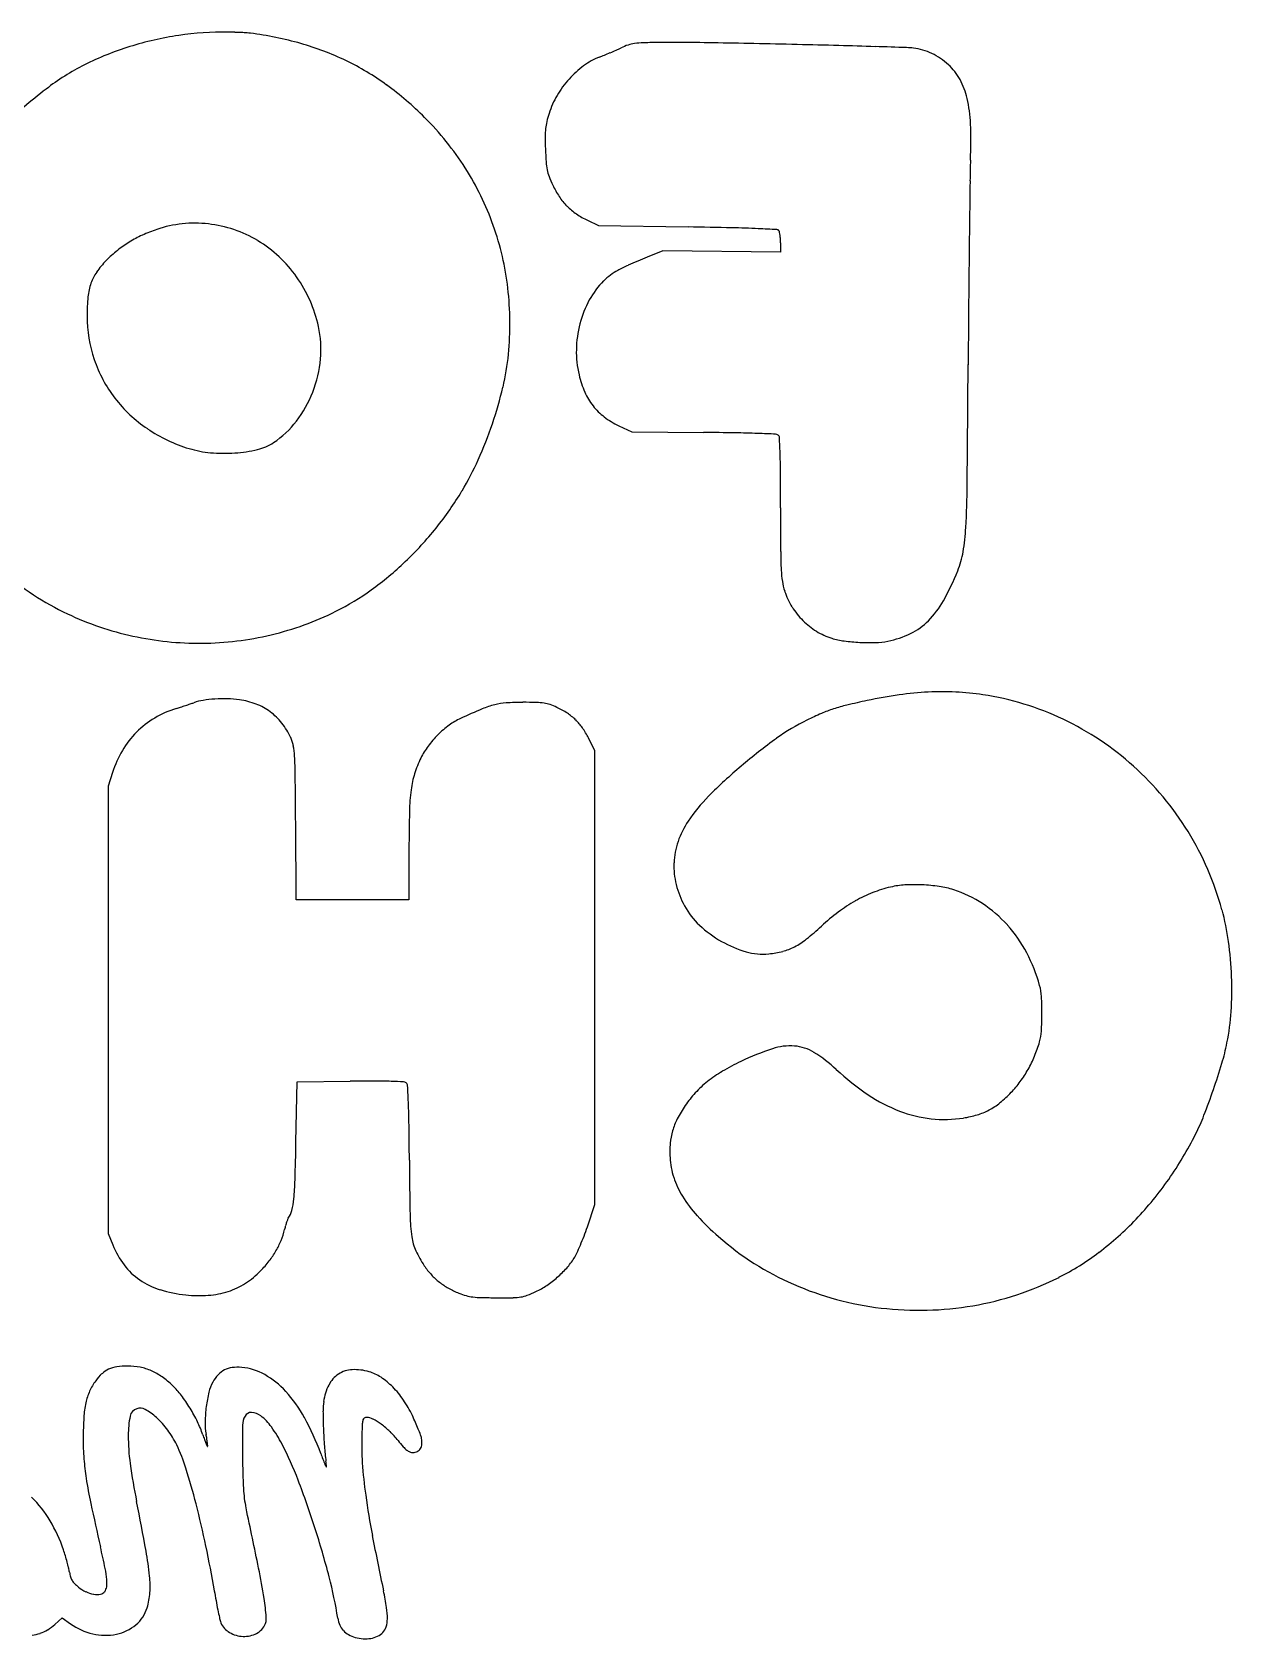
# Model space of a CAD drawing. Header units: millimetres. Extents: x -23.4 to 21.6, y -13.4 to 14.2.
# Drawn here: x 2.69 to 21.6, y -11.18 to 14.14 of the extents above; entities that cross this region are included whole.
import ezdxf

# ---------------------------------------------------------------- set-up
doc = ezdxf.new("R2010")
doc.units = ezdxf.units.MM

msp = doc.modelspace()

# ---------------------------------------------------------------- linework, layer by layer
for p, q in [((11.444, 11.178), (11.618, 11.097)), ((11.618, 11.097), (13.028, 11.073)), ((12.63, 10.697), (12.385, 10.596)), ((14.486, 10.676), (12.63, 10.697)), ((14.486, 10.825), (14.486, 10.676)), ((11.935, 7.94), (12.139, 7.844)), ((12.139, 7.844), (13.274, 7.834)), ((11.557, 2.814), (11.456, 3.018)), ((11.557, -4.335), (11.557, 2.814)), ((3.955, 2.475), (3.887, 2.26)), ((3.887, 2.26), (3.887, -4.795)), ((6.851, 0.466), (6.842, 1.67)), ((8.627, 1.271), (8.627, 0.466)), ((8.627, 0.466), (6.851, 0.466)), ((6.846, -3.354), (6.863, -2.403)), ((6.863, -2.403), (7.703, -2.394)), ((11.44, -4.688), (11.557, -4.335)), ((3.887, -4.795), (3.959, -4.973)), ((3.045, -10.956), (3.162, -10.851)), ((3.162, -10.851), (3.292, -10.945))]:
    msp.add_line(p, q)
for centre, radius, start, end in [((5.741, 9.079), 5.068, 98.4287, 107.382), ((5.691, 9.416), 4.728, 88.9958, 98.4287), ((5.643, 6.685), 7.46, 88.1769, 88.9957), ((5.66, 7.207), 6.937, 87.3121, 88.1768), ((5.692, 7.889), 6.255, 86.4854, 87.312), ((6.029, 13.375), 0.758, 82.5761, 86.4853), ((5.395, 8.515), 5.66, 74.3402, 82.576), ((5.763, 9.827), 4.296, 64.2144, 74.3402), ((12.394, 12.998), 0.993, 108.2917, 115.2398), ((12.263, 13.396), 0.574, 97.8171, 108.2917), ((12.365, 12.647), 1.33, 91.7901, 97.8172), ((12.847, -2.766), 16.75, 90.8465, 91.7901), ((12.752, 3.633), 10.35, 89.3366, 90.8465), ((11.265, -124.799), 138.791, 89.11041, 89.33661), ((11.155, -131.9), 145.893, 88.85629, 89.11046), ((10.518, -163.798), 177.797, 88.63716, 88.85626), ((9.48, -207.452), 221.463, 88.46704, 88.6371), ((11.867, -118.251), 132.23, 88.21682, 88.46708), ((5.663, 9.327), 4.809, 107.382, 116.5645), ((5.81, 9.924), 4.189, 53.9479, 64.2144), ((12.012, 12.757), 1.064, 110.981, 126.3419), ((10.372, 17.033), 3.515, 290.981, 292.3425), ((8.933, 20.535), 7.301, 292.3425, 293.1306), ((8.921, 20.563), 7.332, 293.1306, 293.9181), ((10.406, 17.215), 3.67, 293.9181, 295.2398), ((8.351, -231.19), 245.225, 88.10187, 88.21692), ((16.431, 12.607), 1.293, 83.3754, 88.1019), ((16.475, 12.991), 0.907, 73.8196, 83.3753), ((16.46, 12.939), 0.961, 64.6729, 73.8195), ((16.443, 12.903), 1, 55.7139, 64.6729), ((16.391, 12.827), 1.093, 47.3312, 55.7139), ((5.122, 10.409), 3.599, 116.5645, 127.975), ((12.271, 12.405), 1.501, 126.3419, 138.2144), ((16.51, 12.956), 0.918, 28.6656, 47.3311), ((11.736, 1.936), 14.348, 127.975, 131.5956), ((5.277, 9.191), 5.096, 45.0833, 53.9478), ((12.34, 12.343), 1.594, 138.2145, 149.7436), ((16.292, 12.836), 1.166, 13.0665, 28.6656), ((12.209, 12.42), 1.442, 149.7436, 162.1752), ((15.384, 12.626), 2.098, 2.0045, 13.0665), ((5.57, 9.485), 4.68, 32.5457, 45.0833), ((11.619, 12.539), 0.842, 166.6414, 174.2074), ((12.457, 12.34), 1.703, 162.1752, 166.6414), ((9.46, 12.418), 8.026, -2.0739, 2.0045), ((12.005, 12.5), 1.229, -185.7926, -179.8315), ((17.052, 12.515), 6.277, -179.8315, -178.051), ((17.492, 12.53), 6.717, -178.051, -176.2884), ((5.772, 9.614), 4.44, 19.5033, 32.5457), ((11.689, 12.153), 0.901, -176.2884, -168.5365), ((11.439, 12.102), 0.646, -168.5365, -158.8695), ((31.948, 11.604), 14.477, 537.9262, 539.2247), ((12.934, 12.68), 2.249, -158.8695, -155.0505), ((12.105, 12.295), 1.334, -155.0505, -146.1443), ((434.301, 6.16), 416.866, 539.22476, 539.33889), ((11.844, 12.12), 1.021, -146.1444, -135.2558), ((11.833, 12.109), 1.005, -135.2559, -124.2743), ((11.972, 12.313), 1.252, -124.2743, -114.9611), ((5.206, 9.231), 1.884, 474.5371, 481.6166), ((5.404, 8.798), 2.359, 468.5563, 474.5371), ((5.254, 9.244), 1.889, 443.5759, 468.5563), ((5.249, 9.202), 1.931, 419.0003, 443.5759), ((5.715, 9.594), 4.501, 6.5551, 19.5033), ((10.624, -129.279), 140.373, 448.7355, 449.01877), ((13.288, -8.575), 19.639, 447.5266, 448.7355), ((12.939, -16.653), 27.724, 446.9261, 447.5266), ((14.423, 10.987), 0.0449, 392.4244, 446.926), ((14.404, 10.974), 0.0685, 371.2387, 392.4244), ((13.758, 10.846), 0.727, 367.4962, 371.2386), ((13.664, 10.833), 0.822, 363.5543, 367.4961), ((396.648, 6.594), 379.211, 539.33887, 539.48853), ((5.34, 9.074), 2.089, 488.8014, 495.3128), ((5.179, 9.274), 1.833, 481.6166, 488.8015), ((5.204, 9.126), 2.019, 395.0481, 419.0002), ((13.474, 10.821), 1.012, 360.1816, 363.5543), ((4.855, 9.554), 1.407, 495.3128, 504.9358), ((12.354, 9.588), 0.911, 118.5434, 127.1099), ((12.89, 8.602), 2.033, 113.3896, 118.5435), ((19.374, -6.388), 18.366, 112.3681, 113.3896), ((4.479, 9.887), 0.916, 520.9511, 534.6639), ((4.287, 9.953), 0.712, 504.9358, 520.9511), ((5.074, 9.035), 2.178, 372.419, 395.048), ((12.585, 9.318), 1.267, 134.5271, 151.5376), ((12.471, 9.434), 1.104, 127.1099, 134.5271), ((6.811, 9.669), 3.258, 534.664, 539.9961), ((5.261, 9.542), 4.958, -5.487, 6.5551), ((12.942, 9.125), 1.673, 151.5377, 165.3501), ((547.5, 5.247), 530.069, 539.48848, 539.6049), ((5.685, 9.669), 2.133, 539.9962, 558.7074), ((5.583, 9.147), 1.657, 354.6104, 372.4189), ((13.019, 9.104), 1.753, 165.3501, 178.8428), ((12.844, 9.108), 1.578, -181.1573, -166.5589), ((5.662, 9.661), 2.108, 198.7074, 217.581), ((5.292, 9.175), 1.95, 338.8459, 354.6104), ((6.411, 9.431), 3.803, -13.417, -5.487), ((-641.286, 13.445), 658.745, -0.559664, -0.395111), ((12.893, 9.12), 1.629, -166.5589, -156.482), ((5.731, 9.714), 2.195, 217.5809, 236.0394), ((5.343, 9.155), 1.895, 322.8494, 338.8458), ((3.858, 10.04), 6.427, -18.7695, -13.417), ((12.319, 8.87), 1.002, -156.482, -141.9856), ((12.276, 8.836), 0.947, -141.9856, -127.0147), ((5.89, 9.95), 2.48, 236.0394, 252.8824), ((5.689, 8.893), 1.46, 303.4016, 322.8494), ((3.696, 10.095), 6.598, -24.0683, -18.7696), ((12.501, 9.135), 1.322, -127.0148, -115.3508), ((6.061, 8.329), 0.785, 283.221, 303.4016), ((12.727, -55.789), 63.625, 449.06327, 449.50789), ((13.466, -10.605), 18.435, 447.9451, 449.0633), ((12.863, -27.426), 35.267, 447.4894, 447.945), ((14.404, 7.74), 0.067, 410.3099, 447.4893), ((14.41, 7.747), 0.0588, 363.1616, 410.3098), ((4.246, 7.185), 10.238, 361.9458, 363.1616), ((5.643, 9.148), 1.64, 252.8824, 265.0127), ((5.713, 9.953), 2.448, 265.0127, 273.9955), ((5.728, 9.747), 2.242, 273.9956, 283.221), ((5.562, 9.262), 4.555, -31.0629, -24.0683), ((2.894, 7.139), 11.591, 360.3418, 361.9458), ((-80.128, 6.644), 94.614, 360.00004, 360.34176), ((4.934, 9.64), 5.288, -38.788, -31.0629), ((0.951, 7.171), 16.478, -2.9067, -0.5597), ((162.227, 6.644), 147.741, -180.00001, -179.7337), ((14.186, 6.499), 3.225, -9.7519, -2.9067), ((4.797, 9.75), 5.464, -46.3263, -38.788), ((21.109, 5.988), 6.621, -179.7337, -177.1952), ((15.928, 6.2), 1.458, -22.1464, -9.7519), ((5.403, 9.382), 4.912, -130.6672, -123.2973), ((5.004, 9.533), 5.164, -54.0725, -46.3263), ((16.202, 5.748), 1.708, -177.1952, -171.1423), ((13.306, 7.267), 4.289, -29.1134, -22.1464), ((5.724, 8.539), 3.936, -63.5662, -54.0725), ((15.463, 5.633), 0.96, -171.1424, -161.8262), ((15.659, 5.697), 1.167, -161.8262, -148.3116), ((5.137, 8.976), 4.427, -123.2973, -115.33), ((15.675, 5.707), 1.185, -148.3115, -134.9545), ((15.795, 5.881), 1.44, -44.8364, -29.1134), ((5.3, 9.32), 4.807, -115.33, -102.3053), ((5.345, 9.303), 4.789, -76.6255, -63.5661), ((15.656, 5.688), 1.158, -134.9544, -121.4366), ((16.077, 5.601), 1.043, -63.921, -44.8363), ((5.32, 9.412), 4.901, -102.3053, -89.4683), ((5.32, 9.408), 4.897, -89.4683, -76.6255), ((15.601, 5.598), 1.053, -121.4366, -106.9217), ((15.657, 5.783), 1.247, -106.9216, -97.7681), ((15.9, 5.962), 1.444, -78.8699, -63.9209), ((15.889, 7.484), 2.963, -97.768, -92.9754), ((15.889, 7.479), 2.958, -92.9753, -88.1824), ((15.944, 5.737), 1.216, -88.1824, -78.8699), ((1.608, 14.095), 11.129, 288.3135, 288.7141), ((3.785, 7.669), 4.345, 288.7141, 289.5227), ((5.507, 2.813), 0.807, 98.9341, 109.5228), ((5.697, 1.603), 2.032, 93.6199, 98.9341), ((5.709, 1.41), 2.226, 88.4562, 93.6199), ((5.723, 1.933), 1.702, 82.1417, 88.4561), ((5.795, 2.45), 1.18, 69.0124, 82.1417), ((5.879, 2.669), 0.946, 53.5144, 69.0124), ((10.228, 2.582), 0.991, 93.8803, 104.5313), ((10.421, -0.273), 3.852, 90, 93.8804), ((10.421, -5.423), 9.003, 88.6221, 90), ((10.614, 2.601), 0.976, 81.5674, 88.6222), ((10.681, 3.051), 0.521, 70.9302, 81.5674), ((18.398, -8.454), 12.327, 101.9219, 103.4377), ((17.452, -3.972), 7.747, 98.1237, 101.9219), ((17.065, -1.261), 5.008, 92.8573, 98.1237), ((17.034, -0.639), 4.386, 87.2016, 92.8574), ((17.037, -0.57), 4.316, 81.478, 87.2016), ((17.012, -0.738), 4.486, 64.5364, 81.4781), ((5.355, 2.087), 1.445, 120.6129, 135.0531), ((5.442, 1.94), 1.616, 107.3337, 120.6129), ((2.879, 10.152), 6.986, 287.3337, 287.9161), ((1.449, 14.575), 11.635, 287.9161, 288.3135), ((5.88, 2.671), 0.944, 37.9944, 53.5143), ((9.85, 2.425), 0.989, 114.4437, 126.4776), ((14.841, -8.556), 13.051, 112.8069, 114.4437), ((10.341, 2.147), 1.441, 104.5312, 112.8069), ((10.49, 2.499), 1.106, 64.8717, 70.9301), ((10.373, 2.249), 1.382, 57.0329, 64.8716), ((10.657, 2.687), 0.859, 45.8444, 57.033), ((10.67, 2.7), 0.841, 34.5176, 45.8444), ((16.386, 0.284), 3.36, 116.2089, 125.7177), ((17.176, -1.321), 5.149, 113.4035, 116.2088), ((15.986, 1.427), 2.154, 108.0239, 113.4035), ((16.178, 0.837), 2.774, 103.4377, 108.0239), ((16.944, -0.881), 4.645, 48.0295, 64.5364), ((5.364, 2.079), 1.457, 135.0532, 149.4281), ((5.703, 2.532), 1.169, 24.7745, 37.9944), ((10.242, 1.906), 1.64, 134.897, 143.2146), ((10.209, 1.939), 1.593, 126.4777, 134.897), ((10.315, 2.456), 1.272, 26.2101, 34.5175), ((5.548, 1.97), 1.671, 149.4281, 162.397), ((6.276, 2.797), 0.538, 10.6062, 24.7745), ((5.522, 2.656), 1.304, 3.3003, 10.6062), ((9.875, 2.18), 1.182, 143.2146, 153.8452), ((19.512, -4.064), 8.715, 125.7177, 130.3853), ((0.536, 2.368), 6.299, 0.6639, 3.3003), ((10.342, 1.951), 1.702, 153.8453, 162.7999), ((19.456, -3.998), 8.629, 130.3853, 135.0206), ((16.903, -0.927), 4.706, 31.6385, 48.0294), ((-206.467, -0.031), 213.316, 0.45678, 0.66397), ((10.169, 2.005), 1.52, 162.8, 172.5465), ((11.883, 1.781), 3.249, 172.5465, 178.6129), ((15.174, 0.28), 2.576, 135.0207, 146.4252), ((33.607, 1.255), 24.979, 178.6129, 179.9621), ((14.193, 0.931), 1.399, 146.4253, 161.0942), ((16.88, -0.941), 4.733, 15.3174, 31.6385), ((14.001, 0.997), 1.195, 161.0943, 177.596), ((14.006, 0.997), 1.201, -182.404, -165.9415), ((14.221, 1.051), 1.422, -165.9416, -151.4419), ((16.761, -1.49), 2.227, 471.6776, 479.4997), ((16.664, -1.246), 1.964, 463.082, 471.6776), ((16.531, -0.671), 1.374, 453.4622, 463.082), ((16.603, -1.874), 2.579, 447.459, 453.4622), ((16.602, -1.894), 2.599, 441.4701, 447.4589), ((16.771, -0.768), 1.461, 432.2504, 441.47), ((16.654, -1.133), 1.844, 416.5562, 432.2504), ((14.039, 0.952), 1.215, -151.442, -133.1251), ((17.411, -2.416), 3.36, 486.8572, 492.7594), ((16.898, -1.731), 2.504, 479.4997, 486.8572), ((16.554, -1.284), 2.026, 401.9306, 416.5562), ((17.576, -0.75), 4.012, 7.9927, 15.3174), ((14.454, 1.395), 1.822, -133.1251, -119.6082), ((12.312, 3.098), 4.15, -51.516, -47.2406), ((16.438, -1.389), 2.182, 387.8743, 401.9306), ((14.421, 1.336), 1.754, -119.6083, -105.856), ((14.146, 0.792), 1.204, -62.2606, -51.5159), ((16.15, -0.95), 5.451, 2.1721, 7.9927), ((14.21, 0.594), 0.983, -105.856, -84.6351), ((14.174, 0.973), 1.364, -84.6351, -75.2848), ((14.298, 0.502), 0.876, -75.2848, -62.2606), ((16.136, -1.549), 2.524, 375.27, 387.8743), ((16.22, -0.948), 5.381, -3.6805, 2.1721), ((17.748, -1.109), 0.853, 363.3763, 375.27), ((14.111, -1.323), 4.496, 359.9049, 363.3763), ((14.093, -1.323), 4.514, 356.4535, 359.905), ((17.892, -1.055), 3.705, -11.4219, -3.6805), ((17.788, -1.552), 0.812, 344.1615, 356.4536), ((15.738, -6.002), 4.347, 108.5213, 115.5852), ((14.634, -2.706), 0.87, 85.2529, 108.5213), ((14.648, -2.532), 0.696, 58.3401, 85.2529), ((13.822, -3.871), 2.269, 47.1866, 58.3401), ((16.688, -1.25), 1.952, 330.6605, 337.5165), ((16.611, -1.218), 2.035, 337.5165, 344.1616), ((17.96, -1.069), 3.636, -16.6347, -11.4219), ((14.631, -4.038), 2.091, 120.5606, 128.3796), ((15.512, -5.531), 3.825, 115.5851, 120.5606), ((18.236, 0.893), 4.226, 227.1866, 235.9063), ((16.756, -1.289), 1.873, 323.6621, 330.6605), ((11.227, 0.942), 10.663, -18.9715, -16.6346), ((8.084, -41.563), 39.171, 449.9963, 450.5573), ((8.086, -11.447), 9.055, 448.3315, 449.9963), ((8.054, -12.535), 10.143, 447.245, 448.3315), ((8.538, -2.475), 0.0708, 410.3098, 447.245), ((8.543, -2.469), 0.0632, 363.6496, 410.3098), ((-1.274, -3.095), 9.9, 362.3573, 363.6496), ((14.39, -3.735), 1.703, 128.3796, 137.1304), ((16.926, -1.413), 1.663, 316.008, 323.6621), ((11.241, 0.938), 10.648, -21.304, -18.9715), ((-3.621, -3.192), 12.249, 360.7673, 362.3574), ((14.808, -3.998), 2.196, 146.2238, 152.6161), ((14.328, -3.677), 1.618, 137.1304, 146.2238), ((17.231, -0.591), 2.433, 235.9063, 249.0892), ((17.255, -1.883), 1.094, 298.2731, 309.1207), ((16.679, -1.174), 2.007, 309.1208, 316.008), ((-104.553, -4.543), 113.191, 360.45732, 360.76741), ((13.79, -3.47), 1.049, 152.6161, 163.7209), ((17.077, -0.996), 2, 249.0891, 263.7971), ((17.073, -1.034), 1.962, 263.7972, 278.7202), ((17.135, -1.443), 1.547, 278.7202, 286.986), ((17.289, -1.947), 1.021, 286.986, 298.2731), ((17.949, -1.678), 3.448, -26.7096, -21.304), ((13.719, -3.45), 0.975, 163.7209, 175.3132), ((15.87, -0.632), 5.776, -34.9376, -26.7096), ((-46.903, -2.379), 53.758, -1.673, -1.0391), ((14.424, -3.508), 1.683, -184.6869, -176.9807), ((95.015, -2.95), 86.384, -179.54264, -178.96373), ((13.95, -3.533), 1.208, -176.9807, -161.8964), ((2.631, -3.826), 4.202, -5.7666, -1.6731), ((14.144, -3.469), 1.412, -161.8965, -148.4753), ((16.225, -0.88), 5.343, -43.6602, -34.9376), ((5.543, -4.12), 1.276, -14.0596, -5.7666), ((14.624, -3.175), 1.975, -148.4754, -137.3634), ((6.793, -4.599), 0.0838, 504.6033, 520.0593), ((6.433, -4.342), 0.358, -35.3968, -14.0596), ((11.365, -4.464), 2.721, -178.9637, -171.9178), ((16.501, -1.446), 4.527, -137.3634, -131.3861), ((5.454, -4.434), 1.249, -22.0341, -13.7198), ((8.471, -5.171), 1.857, 524.3831, 526.2802), ((8.055, -5.054), 1.426, 522.0701, 524.3831), ((8.006, -5.039), 1.374, 520.0593, 522.0701), ((7.77, -3.473), 3.866, -20.6158, -18.3277), ((16.5, -1.143), 4.962, -52.7128, -43.6602), ((5.256, -4.449), 1.399, -158.0193, -143.0511), ((5.396, -4.411), 1.311, -30.0506, -22.0341), ((9.464, -4.734), 0.8, -171.9177, -155.4701), ((7.985, -3.573), 3.629, -24.9887, -22.8048), ((7.55, -3.39), 4.1, -22.8049, -20.6158), ((16.486, -1.463), 4.505, -131.3861, -113.5106), ((4.973, -4.662), 1.045, -143.0512, -124.4262), ((4.908, -4.056), 1.915, -43.8383, -37.675), ((5.283, -4.345), 1.442, -37.675, -30.0506), ((10.164, -4.414), 1.57, -155.4701, -145.538), ((9.94, -4.567), 1.299, -145.538, -137.5899), ((10.193, -4.518), 1.233, -41.6657, -32.6598), ((10.671, -4.825), 0.665, -32.6598, -24.9887), ((17.065, -1.885), 4.029, -63.2949, -52.7128), ((5.049, -4.552), 1.179, -124.4263, -107.0595), ((5.348, -4.478), 1.305, -57.4723, -43.8383), ((9.77, -4.723), 1.068, -137.5899, -128.386), ((9.78, -4.711), 1.083, -128.386, -119.2533), ((9.867, -4.224), 1.672, -56.0957, -48.9019), ((9.881, -4.24), 1.651, -48.9019, -41.6658), ((16.698, -1.155), 4.847, -80.2803, -63.2949), ((5.329, -3.64), 2.132, -107.0595, -95.9137), ((5.321, -3.718), 2.055, -95.9137, -85.9913), ((5.372, -4.447), 1.324, -85.9913, -72.1972), ((5.416, -4.586), 1.178, -72.1972, -57.4723), ((9.925, -4.452), 1.38, -119.2534, -111.6361), ((9.804, -4.757), 1.052, -111.6361, -105.1865), ((9.725, -5.046), 0.753, -105.1865, -96.9015), ((9.81, -4.345), 1.459, -96.9015, -91.4382), ((10.039, 4.771), 10.577, -91.4382, -90.1713), ((10.05, 8.498), 14.305, -90.1713, -89.1193), ((10.256, -4.912), 0.893, -89.1194, -81.1615), ((10.319, -5.317), 0.483, -81.1615, -68.972), ((9.792, -3.947), 1.951, -68.9719, -64.6521), ((10.06, -4.511), 1.327, -64.6521, -56.0957), ((16.658, -1.069), 4.935, -113.5106, -96.8167), ((16.668, -0.981), 5.023, -96.8168, -80.2804), ((4.321, -7.574), 0.781, 133.0297, 144.0806), ((4.058, -7.292), 0.395, 114.6301, 133.0298), ((4.083, -7.346), 0.455, 97.7452, 114.6301), ((4.189, -8.126), 1.243, 89.768, 97.7452), ((4.19, -7.926), 1.042, 78.9474, 89.768), ((4.223, -7.754), 0.868, 66.5319, 78.9475), ((4.197, -7.814), 0.932, 54.6021, 66.532), ((3.934, -8.184), 1.386, 45.7429, 54.6021), ((6.097, -7.455), 0.646, 137.6657, 150.6627), ((5.878, -7.256), 0.35, 117.094, 137.6658), ((5.883, -7.266), 0.361, 96.9098, 117.0941), ((5.926, -7.618), 0.716, 84.8188, 96.9098), ((5.909, -7.802), 0.901, 60.4506, 84.8188), ((5.681, -8.205), 1.364, 42.5891, 60.4506), ((7.756, -7.377), 0.438, 123.271, 153.5351), ((7.752, -7.37), 0.43, 92.6496, 123.271), ((7.77, -7.761), 0.821, 73.7904, 92.6496), ((7.81, -7.624), 0.679, 56.203, 73.7905), ((7.53, -8.043), 1.182, 44.5956, 56.203), ((4.447, -7.662), 0.935, 155.9291, 167.6845), ((4.438, -7.658), 0.925, 144.0806, 155.9291), ((3.943, -8.175), 1.374, 37.0852, 45.7428), ((7.517, -7.787), 2.102, 166.4652, 172.7504), ((6.065, -7.437), 0.609, 150.6627, 166.4652), ((5.164, -8.68), 2.065, 28.4155, 42.5891), ((8.137, -7.567), 0.864, 153.535, 171.7444), ((7.334, -8.236), 1.457, 34.1351, 44.5956), ((5, -7.783), 1.501, 167.6845, 176.579), ((4.382, -7.701), 0.153, 467.6088, 528.8707), ((4.387, -7.717), 0.17, 420.7708, 467.6088), ((4.001, -8.406), 0.96, 407.7617, 420.7708), ((3.034, -8.862), 2.514, 31.5762, 37.0852), ((2.971, -8.901), 2.588, 26.1245, 31.5762), ((7.591, -7.796), 2.177, 172.7503, 179.0575), ((8.264, -7.585), 0.991, -188.2555, -179.492), ((16.136, -7.515), 8.864, -179.4919, -177.7421), ((6.974, -8.48), 1.892, 25.5347, 34.1351), ((8.9, -8.016), 5.408, -183.421, -179.9936), ((5.788, -7.978), 1.586, 528.8707, 539.9195), ((3.755, -8.678), 1.327, 396.3121, 407.7617), ((3.766, -8.511), 1.701, 18.6601, 26.1245), ((6.475, -7.778), 1.061, -180.9425, -170.1427), ((26.297, -8.108), 20.296, 539.1782, 540.5985), ((6.305, -7.821), 0.302, 510.2653, 539.1782), ((6.141, -7.727), 0.112, 446.7207, 510.2653), ((6.132, -7.876), 0.261, 412.7329, 446.7208), ((5.801, -8.311), 0.808, 395.3958, 412.7329), ((4.586, -9.175), 2.299, 387.4493, 395.3958), ((3.045, -9.826), 4.475, 20.4645, 28.4155), ((17.283, -8.273), 9.404, 537.0815, 538.1087), ((8.16, -7.808), 0.269, 523.7269, 537.0814), ((7.947, -7.746), 0.0475, 480.1061, 523.7269), ((7.962, -7.772), 0.0779, 450.0001, 480.106), ((7.962, -7.906), 0.211, 422.2458, 450), ((7.587, -8.62), 1.018, 413.6016, 422.2458), ((7.421, -8.844), 1.297, 405.5984, 413.6017), ((5.151, -9.351), 3.912, 23.8128, 25.5346), ((5.476, -9.207), 3.557, 21.9634, 23.8129), ((8.207, -8.016), 4.716, -179.9936, -175.9746), ((7.394, -7.98), 3.192, 539.9195, 547.9431), ((3.597, -8.794), 1.523, 385.9862, 396.3121), ((8.829, -6.801), 3.642, 198.6601, 199.8737), ((7.033, -7.45), 1.733, 199.8737, 201.9888), ((8.601, -6.817), 3.424, 201.9889, 202.8707), ((2.152, -8.529), 3.327, 368.6427, 369.8573), ((3.629, -8.304), 1.832, 366.7445, 368.6427), ((1.641, -8.54), 3.835, 365.9746, 366.7444), ((15.618, -7.536), 8.346, -177.7421, -175.7715), ((12.283, -8.108), 4.401, 538.1088, 543.9467), ((7.255, -9.014), 1.535, 398.545, 405.5984), ((10.583, -6.362), 2.721, -141.455, -138.7973), ((5.811, -9.072), 3.196, 20.1969, 21.9634), ((8.461, -8.097), 0.373, 11.6065, 20.1969), ((8.494, -8.091), 0.339, -3.8418, 11.6064), ((7.045, -8.098), 3.55, -175.9746, -171.0028), ((2.622, -9.269), 2.607, 377.2995, 385.9862), ((5.45, -8.147), 0.00313, 202.8709, 316.6144), ((5.444, -8.142), 0.0104, 316.6145, 365.9747), ((17.898, -8.196), 11.896, 180.5985, 182.9824), ((1.78, -10.632), 5.461, 380.9324, 387.4493), ((37.661, 3.091), 32.473, 200.4644, 200.7901), ((11.064, -7.872), 3.78, -175.7715, -172.2084), ((8.868, -7.864), 0.441, -138.7973, -128.5971), ((8.712, -8.059), 0.191, -128.5971, -111.7131), ((8.692, -8.11), 0.137, -111.7132, -90), ((8.692, -8.094), 0.153, -90, -63.1241), ((8.707, -8.124), 0.119, -63.1241, -30.799), ((8.671, -8.103), 0.161, -30.799, -3.8419), ((14.719, -6.958), 10.588, 187.9431, 191.2278), ((-6.269, -12.039), 11.92, 374.4877, 377.2994), ((7.47, -8.371), 0.179, 200.7901, 213.761), ((5.395, -8.648), 1.942, 365.3231, 367.7915), ((7.325, -8.468), 0.0044, 213.7609, 365.323), ((15.25, -7.903), 7.375, 183.9467, 187.9123), ((10.768, -7.508), 7.32, -171.0028, -167.8565), ((7.976, -8.713), 1.961, 182.9824, 192.0245), ((-6.645, -13.855), 14.481, 377.7857, 380.9324), ((1.367, -10.271), 1.863, 30.6664, 45.2263), ((62.497, 3.622), 60.233, -167.85654, -167.19008), ((-56.472, -21.09), 61.992, 10.4942, 11.22782), ((-8.903, -12.719), 14.64, 371.8206, 374.4877), ((20.369, -7.192), 12.543, 187.9123, 190.8649), ((0.868, -10.567), 2.443, 18.7843, 30.6664), ((-125.485, -37.14), 134.495, 11.61223, 12.02453), ((-6.865, -13.925), 14.712, 374.6383, 377.7857), ((50.392, -1.429), 43.115, 190.865, 192.0425), ((0.752, -10.607), 2.566, 16.6229, 18.7843), ((-0.033, -10.841), 3.386, 14.8671, 16.6229), ((-15.451, -14.101), 19.705, 371.7931, 372.81), ((-0.164, -10.66), 4.726, 5.6727, 10.4942), ((-12.14, -13.396), 17.947, 369.5311, 371.8206), ((0.258, -10.764), 3.085, 13.09, 14.8671), ((2.416, -10.262), 0.869, 8.5285, 13.09), ((2.266, -10.402), 1.606, 365.4183, 371.7932), ((-4.052, -12.187), 10.524, 8.952, 11.6122), ((3.861, -10.045), 0.592, 188.5285, 195.9451), ((3.511, -10.145), 0.228, 195.9451, 211.0507), ((3.527, -10.136), 0.247, 211.0507, 225.4389), ((3.892, -9.765), 0.767, 225.4389, 231.6203), ((3.794, -9.889), 0.61, 231.6203, 244.6342), ((3.69, -10.337), 0.174, 323.825, 352.0531), ((3.394, -10.295), 0.473, 352.0531, 365.4183), ((2.985, -10.347), 1.562, -4.0017, 5.6727), ((0.755, -11.935), 6.836, 369.0554, 374.6383), ((3.74, -10.002), 0.484, 244.6342, 260.1119), ((3.713, -10.162), 0.322, 260.112, 279.1733), ((3.748, -10.378), 0.103, 279.1734, 323.8251), ((3.441, -10.379), 1.105, -16.5397, -4.0017), ((17.004, -8.503), 11.605, -170.4689, -169.6965), ((14.856, -8.894), 9.422, -169.6966, -168.7936), ((2.541, -11.148), 3.85, 4.5889, 8.952), ((3.268, -11.483), 5.07, 8.9854, 12.0425), ((3.97, -10.536), 0.553, -50.2254, -16.5397), ((14.433, -8.978), 8.99, -168.7936, -167.9937), ((6.272, -10.713), 0.647, -167.9937, -162.5178), ((6.138, -10.859), 0.241, -28.3654, 4.5888), ((7.948, -10.788), 0.447, -170.9447, -156.5519), ((7.826, -10.863), 0.462, -16.6479, -0.8809), ((7.244, -10.854), 1.044, -0.881, 8.9854), ((2.641, -10.579), 0.546, -85.1869, -71.6257), ((2.634, -10.559), 0.566, -71.6257, -58.3427), ((2.522, -10.377), 0.781, -58.3427, -47.904), ((3.867, -10.152), 0.98, -125.9195, -103.2258), ((3.84, -10.266), 0.862, -103.2258, -78.2439), ((3.871, -10.417), 0.707, -78.2438, -50.2254), ((5.946, -10.816), 0.305, -162.5178, -124.1903), ((6.026, -10.698), 0.447, -124.1902, -95.4442), ((6.026, -10.698), 0.447, -95.4442, -66.6971), ((6.082, -10.829), 0.305, -66.6971, -28.3654), ((7.823, -10.842), 0.312, -156.5519, -137.6786), ((7.83, -10.837), 0.32, -137.6786, -119.1026), ((7.914, -10.686), 0.492, -119.1027, -105.6413), ((7.956, -10.772), 0.411, -80.0118, -64.5408), ((8.004, -10.871), 0.301, -64.5408, -45), ((8.067, -10.935), 0.211, -45, -16.6479), ((7.953, -10.545), 0.639, -105.6413, -94.0947), ((7.942, -10.693), 0.49, -94.0947, -80.0119)]:
    msp.add_arc(centre, radius, start, end)

doc.saveas('drawing.dxf')
